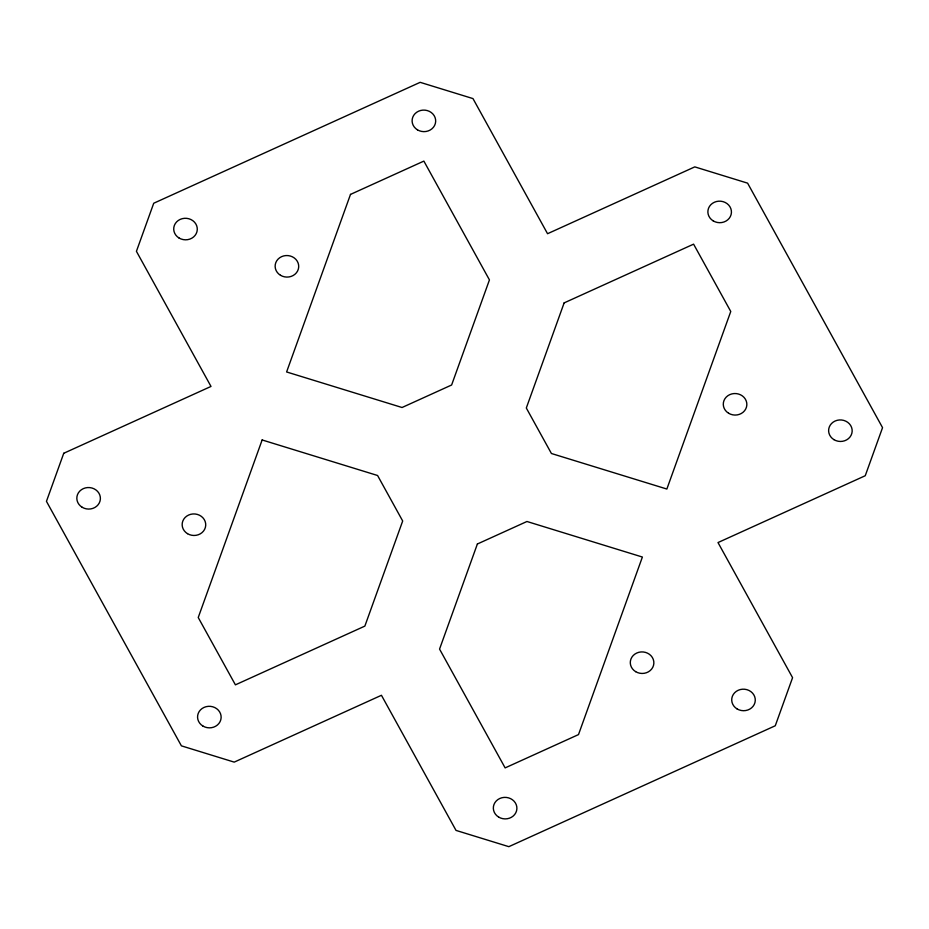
<?xml version="1.0" encoding="UTF-8"?>
<svg xmlns="http://www.w3.org/2000/svg" width="929" height="929" viewBox="0 0 929 929"><rect width="100%" height="100%" fill="white"/><g stroke="black" fill="none" stroke-linecap="round" stroke-linejoin="round"><path stroke-width="1.39" d="M63.753 453.271L46.45 501.346L181.399 745.848L234.213 762.117L381.447 695.287L456.023 830.41L508.837 846.667L775.274 725.758L792.576 677.671L718.001 542.559L865.247 475.729L882.55 427.654L747.601 183.152L694.787 166.883L547.553 233.713L472.977 98.59L420.163 82.333L153.726 203.242L136.424 251.329L210.999 386.441L63.753 453.271M262.141 439.963L198.237 617.518L235.409 684.847L364.865 626.1L402.687 520.995L377.58 475.497L262.141 439.963M350.5 194.405L286.608 371.96L402.048 407.506L451.622 385.001L489.444 279.908L423.868 161.1L350.5 194.405M477.378 543.999L439.556 649.092L505.132 767.9L578.5 734.595L642.392 557.04L526.952 521.494L477.378 543.999M564.135 302.9L526.313 408.005L551.42 453.503L666.859 489.037L730.763 311.482L693.591 244.153L564.135 302.9M713.205 220.881A11.787 10.765 3 0 0 731.425 212.625A11.787 10.765 3 0 0 714.32 202.278A11.787 10.765 3 0 0 713.205 220.881M833.94 439.649A11.787 10.765 3 0 0 852.16 431.381A11.787 10.765 3 0 0 835.066 421.046A11.787 10.765 3 0 0 833.94 439.649M82.17 507.269A11.787 10.765 3 0 0 100.378 499.001A11.787 10.765 3 0 0 83.285 488.654A11.787 10.765 3 0 0 82.17 507.269M202.905 726.037A11.787 10.765 3 0 0 221.125 717.769A11.787 10.765 3 0 0 204.02 707.422A11.787 10.765 3 0 0 202.905 726.037M498.664 817.09A11.787 10.765 3 0 0 516.884 808.834A11.787 10.765 3 0 0 499.779 798.487A11.787 10.765 3 0 0 498.664 817.09M737.057 708.908A11.787 10.765 3 0 0 755.265 700.64A11.787 10.765 3 0 0 738.172 690.293A11.787 10.765 3 0 0 737.057 708.908M417.446 129.828A11.787 10.765 3 0 0 435.666 121.56A11.787 10.765 3 0 0 418.561 111.213A11.787 10.765 3 0 0 417.446 129.828M179.053 238.01A11.787 10.765 3 0 0 197.273 229.742A11.787 10.765 3 0 0 180.18 219.395A11.787 10.765 3 0 0 179.053 238.01M280.477 275.274A11.787 10.765 3 0 0 298.697 267.006A11.787 10.765 3 0 0 281.592 256.659A11.787 10.765 3 0 0 280.477 275.274M187.495 533.664A11.787 10.765 3 0 0 205.715 525.396A11.787 10.765 3 0 0 188.61 515.049A11.787 10.765 3 0 0 187.495 533.664M635.633 671.644A11.787 10.765 3 0 0 653.853 663.376A11.787 10.765 3 0 0 636.748 653.029A11.787 10.765 3 0 0 635.633 671.644M728.615 413.254A11.787 10.765 3 0 0 746.835 404.986A11.787 10.765 3 0 0 729.729 394.651A11.787 10.765 3 0 0 728.615 413.254"/></g></svg>
